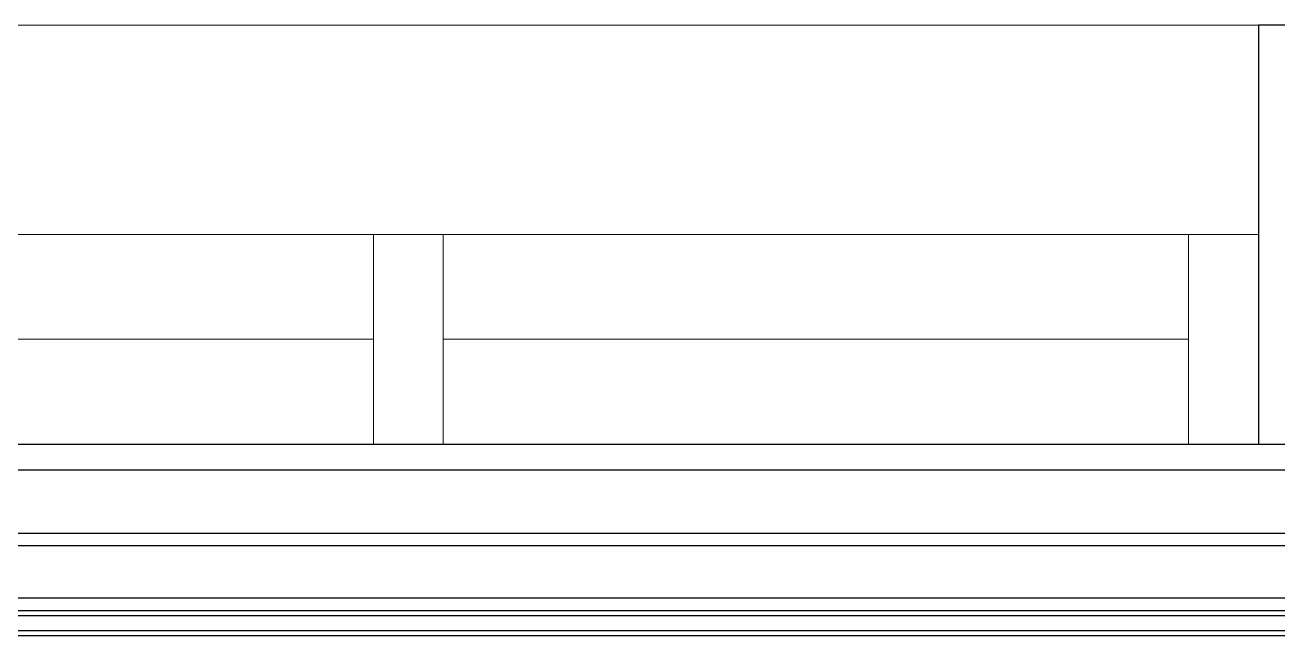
# Model space of a CAD drawing. Header units: inches. Extents: x 17074 to 430035, y 21644 to 175348.
# Drawn here: x 55152 to 56048, y 82091 to 82529 of the extents above; entities that cross this region are included whole.
import ezdxf

# ---------------------------------------------------------------- set-up
doc = ezdxf.new("R2010")
doc.units = ezdxf.units.IN
doc.header["$MEASUREMENT"] = 0
doc.layers.add('Edges', color=7, linetype='Continuous')
for name, color, linetype, lineweight in [('LW', 8, 'Continuous', 20), ('wall', 8, 'Continuous', 30), ('WIN', 8, 'Continuous', 18)]:
    doc.layers.add(name, color=color, linetype=linetype, lineweight=lineweight)

# ---------------------------------------------------------------- blocks, each defined once
blk = doc.blocks.new('air con')
at = {"layer": 'Edges'}
for p, q in [((71.402, 41.898), (152.402, 41.898)), ((71.402, 41.095), (152.402, 41.095)), ((71.402, 39.122), (152.402, 39.122)), ((152.402, 38.724), (71.402, 38.724)), ((152.402, 37.092), (71.402, 37.092)), ((152.402, 36.701), (71.402, 36.701)), ((152.402, 36.542), (71.402, 36.542)), ((152.402, 36.078), (71.402, 36.078)), ((152.402, 35.914), (71.402, 35.914))]:
    blk.add_line(p, q, dxfattribs=at)
blk = doc.blocks.new('1.5HP AIR CONDITION')
at = {"xscale": 22.95287572191861, "yscale": 22.95287572191861, "zscale": 22.95287572191861}
blk.add_blockref('air con', (-3117.79, -341.95), dxfattribs=at)

msp = doc.modelspace()

# ---------------------------------------------------------------- linework, layer by layer
at = {"layer": 'LW'}
msp.add_line((54234.33, 82528.63), (56034.33, 82528.63), dxfattribs=at)
at = {"layer": 'wall'}
msp.add_line((56034.33, 82228.63), (57709.33, 82228.63), dxfattribs=at)
msp.add_lwpolyline([(56034.33, 82228.63), (56184.33, 82228.63), (56184.33, 82528.63), (56034.33, 82528.63)], close=True, dxfattribs=at)
at = {"layer": 'WIN'}
for p, q in [((56009.33, 82378.63), (54259.33, 82378.63)), ((54867.66, 82303.63), (55401, 82303.63)), ((55451, 82303.63), (55984.33, 82303.63)), ((56034.33, 82228.63), (54234.33, 82228.63))]:
    msp.add_line(p, q, dxfattribs=at)
for points in [[(55401, 82378.63), (55451, 82378.63), (55451, 82228.63), (55401, 82228.63)], [(55984.33, 82378.63), (56034.33, 82378.63), (56034.33, 82228.63), (55984.33, 82228.63)]]:
    msp.add_lwpolyline(points, close=True, dxfattribs=at)

# ---------------------------------------------------------------- block references
msp.add_blockref('1.5HP AIR CONDITION', (56106.73, 81608.9))

doc.saveas('drawing.dxf')
